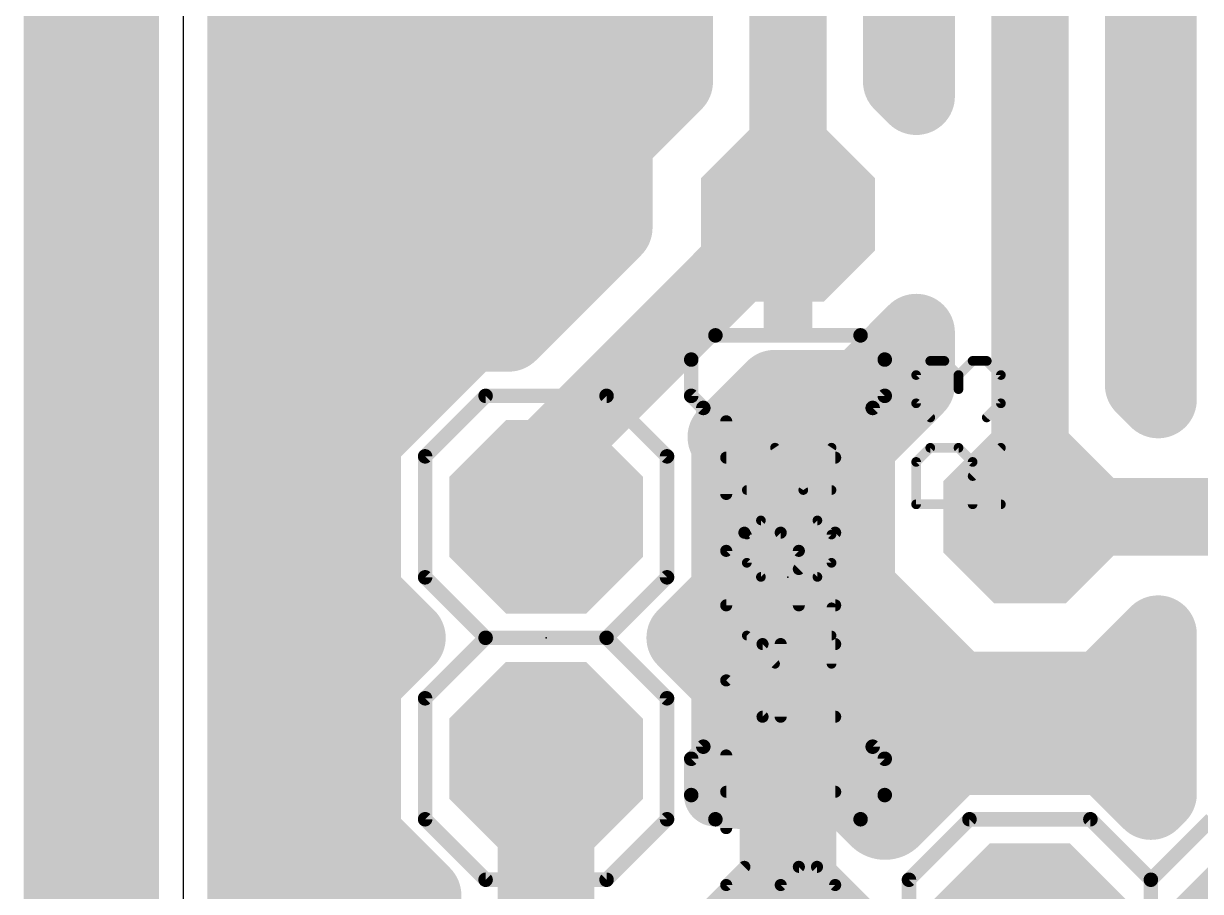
# Model space of a CAD drawing. Extents: x -2.9 to 49.9, y -3.5 to 62.6.
# Drawn here: x -2.95 to 9.41, y 16.39 to 25.5 of the extents above; entities that cross this region are included whole.
import ezdxf

# ---------------------------------------------------------------- set-up
doc = ezdxf.new("R2010")
doc.units = 0
for name, color, linetype in [('1', 22, 'CONTINUOUS'), ('16', 175, 'CONTINUOUS'), ('17', 82, 'CONTINUOUS'), ('18', 82, 'CONTINUOUS'), ('20', 251, 'CONTINUOUS'), ('21', 253, 'CONTINUOUS'), ('23', 7, 'CONTINUOUS'), ('25', 253, 'CONTINUOUS'), ('27', 253, 'CONTINUOUS')]:
    doc.layers.add(name, color=color, linetype=linetype)

# ---------------------------------------------------------------- blocks, each defined once
blk = doc.blocks.new('OCTAGONP')
at = {"const_width": 0.5}
blk.add_lwpolyline([(-0.25, -0.1036), (-0.25, 0.1036), (-0.1036, 0.25), (0.1036, 0.25), (0.25, 0.1036), (0.25, -0.1036), (0.1036, -0.25), (-0.1036, -0.25), (-0.25, -0.1036), (-0.25, 0.1036)], dxfattribs=at)
blk = doc.blocks.new('RECT')
blk.add_solid([(-0.5, -0.5), (0.5, -0.5), (-0.5, 0.5), (0.5, 0.5)])
blk = doc.blocks.new('OCTAGONV')
at = {"const_width": 0.5}
blk.add_lwpolyline([(-0.25, -0.1036), (-0.25, 0.1036), (-0.1036, 0.25), (0.1036, 0.25), (0.25, 0.1036), (0.25, -0.1036), (0.1036, -0.25), (-0.1036, -0.25), (-0.25, -0.1036), (-0.25, 0.1036)], dxfattribs=at)

msp = doc.modelspace()

# ---------------------------------------------------------------- linework, layer by layer
at = {"layer": '1', "const_width": 0.8128}
msp.add_lwpolyline([(15.24, 20.32), (7.62, 20.32)], dxfattribs=at)
at = {"layer": '1', "const_width": 0.4064}
msp.add_lwpolyline([(7.62, 20.5232, 1), (7.62, 20.1168)], format="xyb", dxfattribs=at)
at = {"layer": '16'}
for points, const_width in [([(-2.54, -1.27), (-2.54, 62.23)], 0.8128), ([(-1.9304, 60.8286), (-1.9304, 0.1514)], 0.8128), ([(-0.508, 14.37), (-0.508, 60.198)], 1.016), ([(-0.6096, 14.5224), (-0.6096, 60.2996)], 0.8128), ([(3.7846, 33.2777), (3.7846, 24.9296)], 1.016), ([(3.8862, 33.2575), (3.8862, 24.8875)], 0.8128), ([(5.08, 23.495), (5.08, 33.02)], 0.8128), ([(6.4262, 32.6779), (6.4262, 24.7351)], 0.8128), ([(8.9662, 32.6779), (8.9662, 21.5511)], 0.8128), ([(6.2738, 24.8875), (6.2738, 32.5255)], 0.8128), ([(8.8138, 21.7035), (8.8138, 32.5255)], 0.8128), ([(7.62, 20.32), (7.62, 31.75)], 0.8128), ([(-0.508, 25.4), (3.7846, 25.4)], 1.016), ([(-2.54, 25.1968), (-1.9304, 25.1968)], 0.8128), ([(-0.6096, 25.1968), (3.8862, 25.1968)], 0.8128), ([(6.2738, 25.1968), (6.4262, 25.1968)], 0.8128), ([(8.8138, 25.1968), (8.9662, 25.1968)], 0.8128), ([(3.7846, 24.9296), (3.1496, 24.2946)], 1.016), ([(3.8862, 24.8875), (3.2512, 24.2525)], 0.8128), ([(6.4262, 24.7351), (6.2738, 24.8875)], 0.8128), ([(-0.508, 24.384), (3.239, 24.384)], 1.016), ([(-2.54, 24.384), (-1.9304, 24.384)], 0.8128), ([(-0.6096, 24.384), (3.3827, 24.384)], 0.8128), ([(3.1496, 24.2946), (3.1496, 23.3966)], 1.016), ([(8.8138, 24.384), (8.9662, 24.384)], 0.8128), ([(3.2512, 24.2525), (3.2512, 23.3545)], 0.8128), ([(-2.54, 23.5712), (-1.9304, 23.5712)], 0.8128), ([(-0.6096, 23.5712), (3.2512, 23.5712)], 0.8128), ([(8.8138, 23.5712), (8.9662, 23.5712)], 0.8128), ([(-0.508, 23.368), (3.121, 23.368)], 1.016), ([(3.1496, 23.3966), (2.105, 22.352)], 1.016), ([(2.54, 20.955), (5.08, 23.495)], 0.8128), ([(3.2512, 23.3545), (2.1471, 22.2504)], 0.8128), ([(-2.54, 22.7584), (-1.9304, 22.7584)], 0.8128), ([(-0.6096, 22.7584), (2.6551, 22.7584)], 0.8128), ([(8.8138, 22.7584), (8.9662, 22.7584)], 0.8128), ([(-0.508, 22.352), (2.105, 22.352)], 1.016), ([(1.6983, 22.352), (0.508, 21.1617)], 1.016), ([(2.105, 22.352), (1.6983, 22.352)], 1.016), ([(1.7404, 22.2504), (0.6096, 21.1196)], 0.8128), ([(2.1471, 22.2504), (1.7404, 22.2504)], 0.8128), ([(5.8375, 21.6662), (6.4262, 22.2549)], 0.8128), ([(6.4262, 22.2549), (6.4262, 21.7035)], 0.8128), ([(5.8796, 21.5646), (6.3246, 22.0096)], 1.016), ([(6.3246, 22.0096), (6.3246, 21.7455)], 1.016), ([(-2.54, 21.9456), (-1.9304, 21.9456)], 0.8128), ([(-0.6096, 21.9456), (1.4356, 21.9456)], 0.8128), ([(6.3246, 21.7455), (5.696, 21.1169)], 1.016), ([(6.1169, 21.9456), (6.4262, 21.9456)], 0.8128), ([(8.8138, 21.9456), (8.9662, 21.9456)], 0.8128), ([(4.4316, 21.1584), (4.9395, 21.6662)], 0.8128), ([(4.572, 21.155), (4.9816, 21.5646)], 1.016), ([(4.9816, 21.5646), (5.8796, 21.5646)], 1.016), ([(4.9395, 21.6662), (5.8375, 21.6662)], 0.8128), ([(6.4262, 21.7035), (5.7976, 21.0749)], 0.8128), ([(8.9662, 21.5511), (8.8138, 21.7035)], 0.8128), ([(-0.508, 21.336), (0.6823, 21.336)], 1.016), ([(4.753, 21.336), (5.9151, 21.336)], 1.016), ([(0.508, 21.1617), (0.508, 19.4783)], 1.016), ([(4.572, 19.4783), (4.572, 21.155)], 1.016), ([(-2.54, 21.1328), (-1.9304, 21.1328)], 0.8128), ([(-0.6096, 21.1328), (0.6228, 21.1328)], 0.8128), ([(0.6096, 21.1196), (0.6096, 19.5204)], 0.8128), ([(4.4704, 21.1196), (4.4316, 21.1584)], 0.8128), ([(4.4572, 21.1328), (5.8555, 21.1328)], 0.8128), ([(4.4704, 19.5204), (4.4704, 21.1196)], 0.8128), ([(5.696, 21.1169), (5.696, 19.5231)], 1.016), ([(5.7976, 21.0749), (5.7976, 19.5651)], 0.8128), ([(2.54, 20.32), (2.54, 20.955)], 0.8128), ([(-0.508, 20.32), (0.508, 20.32)], 1.016), ([(4.572, 20.32), (5.696, 20.32)], 1.016), ([(-2.54, 20.32), (-1.9304, 20.32)], 0.8128), ([(-0.6096, 20.32), (0.6096, 20.32)], 0.8128), ([(4.4704, 20.32), (5.7976, 20.32)], 0.8128), ([(5.696, 19.5231), (6.8231, 18.396)], 1.016), ([(-2.54, 19.5072), (-1.9304, 19.5072)], 0.8128), ([(-0.6096, 19.5072), (0.6228, 19.5072)], 0.8128), ([(0.508, 19.4783), (0.9363, 19.05)], 1.016), ([(0.6096, 19.5204), (1.08, 19.05)], 0.8128), ([(4, 19.05), (4.4704, 19.5204)], 0.8128), ([(4.1437, 19.05), (4.572, 19.4783)], 1.016), ([(4.4572, 19.5072), (5.8555, 19.5072)], 0.8128), ([(5.7976, 19.5651), (6.8651, 18.4976)], 0.8128), ([(-0.508, 19.304), (0.6823, 19.304)], 1.016), ([(4.3977, 19.304), (5.9151, 19.304)], 1.016), ([(0.9363, 19.05), (0.508, 18.6217)], 1.016), ([(4.572, 18.6217), (4.1437, 19.05)], 1.016), ([(1.08, 19.05), (0.6096, 18.5796)], 0.8128), ([(4.4704, 18.5796), (4, 19.05)], 0.8128), ([(8.3749, 18.4976), (8.9662, 19.0889)], 0.8128), ([(8.9662, 19.0889), (8.9662, 17.4112)], 0.8128), ([(8.4169, 18.396), (8.8646, 18.8437)], 1.016), ([(8.8646, 18.8437), (8.8646, 17.5041)], 1.016), ([(-2.54, 18.6944), (-1.9304, 18.6944)], 0.8128), ([(-0.6096, 18.6944), (0.7244, 18.6944)], 0.8128), ([(0.508, 18.6217), (0.508, 16.9383)], 1.016), ([(4.3556, 18.6944), (6.6683, 18.6944)], 0.8128), ([(4.572, 17.5514), (4.572, 18.6217)], 1.016), ([(8.5717, 18.6944), (8.9662, 18.6944)], 0.8128), ([(0.6096, 18.5796), (0.6096, 16.9804)], 0.8128), ([(4.4704, 17.7038), (4.4704, 18.5796)], 0.8128), ([(-0.508, 18.288), (0.508, 18.288)], 1.016), ([(4.572, 18.288), (8.8646, 18.288)], 1.016), ([(6.8231, 18.396), (8.4169, 18.396)], 1.016), ([(6.8651, 18.4976), (8.3749, 18.4976)], 0.8128), ([(6.7783, 17.907), (6.0986, 17.2272)], 1.016), ([(8.4617, 17.907), (6.7783, 17.907)], 1.016), ([(8.8646, 17.5041), (8.4617, 17.907)], 1.016), ([(-2.54, 17.8816), (-1.9304, 17.8816)], 0.8128), ([(-0.6096, 17.8816), (0.6096, 17.8816)], 0.8128), ([(2.54, 17.78), (2.54, 8.89)], 1.016), ([(4.4704, 17.8816), (8.9662, 17.8816)], 0.8128), ([(6.8204, 17.8054), (6.2782, 17.2631)], 0.8128), ([(8.4196, 17.8054), (6.8204, 17.8054)], 0.8128), ([(8.89, 17.335), (8.4196, 17.8054)], 0.8128), ([(5.8375, 17.7038), (4.4704, 17.7038)], 0.8128), ([(5.08, 17.5514), (4.572, 17.5514)], 1.016), ([(5.7744, 17.5514), (5.08, 17.5514)], 1.016), ([(5.08, 17.5514), (5.08, 15.875)], 1.016), ([(5.08, 15.875), (5.08, 17.5514)], 1.016), ([(6.0986, 17.2272), (5.7744, 17.5514)], 1.016), ([(6.2782, 17.2631), (5.8375, 17.7038)], 0.8128), ([(8.9662, 17.4112), (8.89, 17.335)], 0.8128), ([(-0.508, 17.272), (0.508, 17.272)], 1.016), ([(5.08, 17.272), (5.08, 17.272)], 1.016), ([(6.0538, 17.272), (6.1433, 17.272)], 1.016), ([(-2.54, 17.0688), (-1.9304, 17.0688)], 0.8128), ([(-0.6096, 17.0688), (0.6096, 17.0688)], 0.8128), ([(0.508, 16.9383), (1.143, 16.3033)], 1.016), ([(0.6096, 16.9804), (1.2446, 16.3454)], 0.8128), ([(1.143, 16.3033), (1.143, 13.9187)], 1.016), ([(-0.508, 16.256), (1.143, 16.256)], 1.016), ([(1.2446, 16.3454), (1.2446, 15.1196)], 0.8128), ([(5.08, 16.256), (5.08, 16.256)], 1.016), ([(-2.54, 16.256), (-1.9304, 16.256)], 0.8128), ([(-0.6096, 16.256), (1.2446, 16.256)], 0.8128)]:
    msp.add_lwpolyline(points, dxfattribs=dict(at, const_width=const_width))
for points, const_width in [([(-0.508, 25.654, 1), (-0.508, 25.146)], 0.508), ([(3.7846, 25.146, 1), (3.7846, 25.654)], 0.508), ([(-2.54, 25.4, 1), (-2.54, 24.9936)], 0.4064), ([(-1.9304, 24.9936, 1), (-1.9304, 25.4)], 0.4064), ([(-0.6096, 25.4, 1), (-0.6096, 24.9936)], 0.4064), ([(3.8862, 24.9936, 1), (3.8862, 25.4)], 0.4064), ([(6.2738, 25.4, 1), (6.2738, 24.9936)], 0.4064), ([(6.4262, 24.9936, 1), (6.4262, 25.4)], 0.4064), ([(8.8138, 25.4, 1), (8.8138, 24.9936)], 0.4064), ([(8.9662, 24.9936, 1), (8.9662, 25.4)], 0.4064), ([(3.9642, 24.75, 1), (3.605, 25.1092)], 0.508), ([(4.0299, 24.7438, 1), (3.7425, 25.0312)], 0.4064), ([(6.4175, 25.0312, 1), (6.1301, 24.7438)], 0.4064), ([(3.5306, 24.9296, 1), (4.0386, 24.9296)], 0.508), ([(3.683, 24.8875, 1), (4.0894, 24.8875)], 0.4064), ([(6.0706, 24.8875, 1), (6.477, 24.8875)], 0.4064), ([(6.2825, 24.5914, 1), (6.5699, 24.8788)], 0.4064), ([(-0.508, 24.638, 1), (-0.508, 24.13)], 0.508), ([(3.239, 24.13, 1), (3.239, 24.638)], 0.508), ([(6.223, 24.7351, 1), (6.6294, 24.7351)], 0.4064), ([(-2.54, 24.5872, 1), (-2.54, 24.1808)], 0.4064), ([(-1.9304, 24.1808, 1), (-1.9304, 24.5872)], 0.4064), ([(-0.6096, 24.5872, 1), (-0.6096, 24.1808)], 0.4064), ([(3.4036, 24.2946, 1), (2.8956, 24.2946)], 0.508), ([(2.97, 24.4742, 1), (3.3292, 24.115)], 0.508), ([(3.3827, 24.1808, 1), (3.3827, 24.5872)], 0.4064), ([(8.8138, 24.5872, 1), (8.8138, 24.1808)], 0.4064), ([(8.9662, 24.1808, 1), (8.9662, 24.5872)], 0.4064), ([(3.4544, 24.2525, 1), (3.048, 24.2525)], 0.4064), ([(3.1075, 24.3962, 1), (3.3949, 24.1088)], 0.4064), ([(-2.54, 23.7744, 1), (-2.54, 23.368)], 0.4064), ([(-1.9304, 23.368, 1), (-1.9304, 23.7744)], 0.4064), ([(-0.6096, 23.7744, 1), (-0.6096, 23.368)], 0.4064), ([(3.2512, 23.368, 1), (3.2512, 23.7744)], 0.4064), ([(8.8138, 23.7744, 1), (8.8138, 23.368)], 0.4064), ([(8.9662, 23.368, 1), (8.9662, 23.7744)], 0.4064), ([(-0.508, 23.622, 1), (-0.508, 23.114)], 0.508), ([(3.3292, 23.217, 1), (2.97, 23.5762)], 0.508), ([(3.121, 23.114, 1), (3.121, 23.622)], 0.508), ([(5.2237, 23.3513, 1), (4.9363, 23.6387)], 0.4064), ([(3.3949, 23.2108, 1), (3.1075, 23.4982)], 0.4064), ([(2.8956, 23.3966, 1), (3.4036, 23.3966)], 0.508), ([(4.8768, 23.495, 1), (5.2832, 23.495)], 0.4064), ([(3.048, 23.3545, 1), (3.4544, 23.3545)], 0.4064), ([(-2.54, 22.9616, 1), (-2.54, 22.5552)], 0.4064), ([(-1.9304, 22.5552, 1), (-1.9304, 22.9616)], 0.4064), ([(-0.6096, 22.9616, 1), (-0.6096, 22.5552)], 0.4064), ([(2.6551, 22.5552, 1), (2.6551, 22.9616)], 0.4064), ([(8.8138, 22.9616, 1), (8.8138, 22.5552)], 0.4064), ([(8.9662, 22.5552, 1), (8.9662, 22.9616)], 0.4064), ([(-0.508, 22.606, 1), (-0.508, 22.098)], 0.508), ([(1.6983, 22.606, 1), (1.6983, 22.098)], 0.508), ([(1.8779, 22.1724, 1), (1.5187, 22.5316)], 0.508), ([(1.9254, 22.5316, 1), (2.2846, 22.1724)], 0.508), ([(2.105, 22.098, 1), (2.105, 22.606)], 0.508), ([(2.105, 22.098, 1), (2.105, 22.606)], 0.508), ([(1.7404, 22.4536, 1), (1.7404, 22.0472)], 0.4064), ([(1.8841, 22.1067, 1), (1.5967, 22.3941)], 0.4064), ([(2.1471, 22.0472, 1), (2.1471, 22.4536)], 0.4064), ([(6.6294, 22.2549, 1), (6.223, 22.2549)], 0.4064), ([(6.5699, 22.1112, 1), (6.2825, 22.3986)], 0.4064), ([(2.0034, 22.3941, 1), (2.2908, 22.1067)], 0.4064), ([(6.5786, 22.0096, 1), (6.0706, 22.0096)], 0.508), ([(6.5042, 21.83, 1), (6.145, 22.1892)], 0.508), ([(-2.54, 22.1488, 1), (-2.54, 21.7424)], 0.4064), ([(-1.9304, 21.7424, 1), (-1.9304, 22.1488)], 0.4064), ([(-0.6096, 22.1488, 1), (-0.6096, 21.7424)], 0.4064), ([(1.4356, 21.7424, 1), (1.4356, 22.1488)], 0.4064), ([(6.1169, 22.1488, 1), (6.1169, 21.7424)], 0.4064), ([(6.5042, 21.5659, 1), (6.145, 21.9251)], 0.508), ([(6.4262, 21.7424, 1), (6.4262, 22.1488)], 0.4064), ([(8.8138, 22.1488, 1), (8.8138, 21.7424)], 0.4064), ([(8.9662, 21.7424, 1), (8.9662, 22.1488)], 0.4064), ([(4.9816, 21.8186, 1), (4.9816, 21.3106)], 0.508), ([(4.9395, 21.8694, 1), (4.9395, 21.463)], 0.4064), ([(5.1612, 21.385, 1), (4.802, 21.7442)], 0.508), ([(5.0832, 21.5225, 1), (4.7958, 21.8099)], 0.4064), ([(5.7, 21.7442, 1), (6.0592, 21.385)], 0.508), ([(5.6938, 21.8099, 1), (5.9812, 21.5225)], 0.4064), ([(5.8796, 21.3106, 1), (5.8796, 21.8186)], 0.508), ([(5.8375, 21.463, 1), (5.8375, 21.8694)], 0.4064), ([(6.0706, 21.7455, 1), (6.5786, 21.7455)], 0.508), ([(6.5699, 21.5598, 1), (6.2825, 21.8471)], 0.4064), ([(8.9575, 21.8471, 1), (8.6701, 21.5598)], 0.4064), ([(6.223, 21.7035, 1), (6.6294, 21.7035)], 0.4064), ([(8.6106, 21.7035, 1), (9.017, 21.7035)], 0.4064), ([(8.8225, 21.4074, 1), (9.1099, 21.6947)], 0.4064), ([(-0.508, 21.59, 1), (-0.508, 21.082)], 0.508), ([(0.6823, 21.082, 1), (0.6823, 21.59)], 0.508), ([(4.753, 21.59, 1), (4.753, 21.082)], 0.508), ([(5.9151, 21.082, 1), (5.9151, 21.59)], 0.508), ([(8.763, 21.5511, 1), (9.1694, 21.5511)], 0.4064), ([(0.762, 21.1617, 1), (0.254, 21.1617)], 0.508), ([(4.826, 21.155, 1), (4.318, 21.155)], 0.508), ([(-2.54, 21.336, 1), (-2.54, 20.9296)], 0.4064), ([(-1.9304, 20.9296, 1), (-1.9304, 21.336)], 0.4064), ([(-0.6096, 21.336, 1), (-0.6096, 20.9296)], 0.4064), ([(0.3284, 21.3413, 1), (0.6876, 20.9821)], 0.508), ([(0.8128, 21.1196, 1), (0.4064, 21.1196)], 0.4064), ([(0.6228, 20.9296, 1), (0.6228, 21.336)], 0.4064), ([(4.5753, 21.302, 1), (4.288, 21.0147)], 0.4064), ([(4.288, 21.302, 1), (4.5753, 21.0147)], 0.4064), ([(4.4572, 21.336, 1), (4.4572, 20.9296)], 0.4064), ([(4.3924, 21.3346, 1), (4.7516, 20.9754)], 0.508), ([(4.6736, 21.1196, 1), (4.2672, 21.1196)], 0.4064), ([(5.95, 21.1169, 1), (5.442, 21.1169)], 0.508), ([(5.5164, 21.2965, 1), (5.8756, 20.9373)], 0.508), ([(5.8555, 20.9296, 1), (5.8555, 21.336)], 0.4064), ([(0.4659, 21.2633, 1), (0.7533, 20.9759)], 0.4064), ([(4.3267, 20.9759, 1), (4.6141, 21.2633)], 0.4064), ([(6.0008, 21.0749, 1), (5.5944, 21.0749)], 0.4064), ([(5.6539, 21.2185, 1), (5.9413, 20.9312)], 0.4064), ([(2.7432, 20.955, 1), (2.3368, 20.955)], 0.4064), ([(2.3963, 21.0987, 1), (2.6837, 20.8113)], 0.4064), ([(-0.508, 20.574, 1), (-0.508, 20.066)], 0.508), ([(0.508, 20.066, 1), (0.508, 20.574)], 0.508), ([(4.572, 20.574, 1), (4.572, 20.066)], 0.508), ([(5.696, 20.066, 1), (5.696, 20.574)], 0.508), ([(-2.54, 20.5232, 1), (-2.54, 20.1168)], 0.4064), ([(-1.9304, 20.1168, 1), (-1.9304, 20.5232)], 0.4064), ([(-0.6096, 20.5232, 1), (-0.6096, 20.1168)], 0.4064), ([(0.6096, 20.1168, 1), (0.6096, 20.5232)], 0.4064), ([(4.4704, 20.5232, 1), (4.4704, 20.1168)], 0.4064), ([(5.7976, 20.1168, 1), (5.7976, 20.5232)], 0.4064), ([(2.3368, 20.32, 1), (2.7432, 20.32)], 0.4064), ([(7.4168, 20.32, 1), (7.8232, 20.32)], 0.4064), ([(5.8756, 19.7027, 1), (5.5164, 19.3434)], 0.508), ([(-2.54, 19.7104, 1), (-2.54, 19.304)], 0.4064), ([(-1.9304, 19.304, 1), (-1.9304, 19.7104)], 0.4064), ([(-0.6096, 19.7104, 1), (-0.6096, 19.304)], 0.4064), ([(0.6876, 19.6579, 1), (0.3284, 19.2987)], 0.508), ([(0.7533, 19.6641, 1), (0.4659, 19.3767)], 0.4064), ([(0.6228, 19.304, 1), (0.6228, 19.7104)], 0.4064), ([(4.4572, 19.7104, 1), (4.4572, 19.304)], 0.4064), ([(4.6141, 19.3767, 1), (4.3267, 19.6641)], 0.4064), ([(4.7516, 19.2987, 1), (4.3924, 19.6579)], 0.508), ([(5.9413, 19.7088, 1), (5.6539, 19.4215)], 0.4064), ([(5.8555, 19.304, 1), (5.8555, 19.7104)], 0.4064), ([(-0.508, 19.558, 1), (-0.508, 19.05)], 0.508), ([(0.6823, 19.05, 1), (0.6823, 19.558)], 0.508), ([(4.3977, 19.558, 1), (4.3977, 19.05)], 0.508), ([(5.442, 19.5231, 1), (5.95, 19.5231)], 0.508), ([(5.9151, 19.05, 1), (5.9151, 19.558)], 0.508), ([(0.254, 19.4783, 1), (0.762, 19.4783)], 0.508), ([(0.4064, 19.5204, 1), (0.8128, 19.5204)], 0.4064), ([(4.318, 19.4783, 1), (4.826, 19.4783)], 0.508), ([(4.2672, 19.5204, 1), (4.6736, 19.5204)], 0.4064), ([(5.5944, 19.5651, 1), (6.0008, 19.5651)], 0.4064), ([(1.1159, 18.8704, 1), (0.7567, 19.2296)], 0.508), ([(4.3233, 19.2296, 1), (3.9641, 18.8704)], 0.508), ([(0.7567, 18.8704, 1), (1.1159, 19.2296)], 0.508), ([(1.2237, 18.9063, 1), (0.9363, 19.1937)], 0.4064), ([(4.1437, 19.1937, 1), (3.8563, 18.9063)], 0.4064), ([(3.9641, 19.2296, 1), (4.3233, 18.8704)], 0.508), ([(9.1694, 19.0889, 1), (8.763, 19.0889)], 0.4064), ([(9.1099, 18.9453, 1), (8.8225, 19.2326)], 0.4064), ([(0.9363, 18.9063, 1), (1.2237, 19.1937)], 0.4064), ([(3.8563, 19.1937, 1), (4.1437, 18.9063)], 0.4064), ([(9.1186, 18.8437, 1), (8.6106, 18.8437)], 0.508), ([(9.0442, 18.6641, 1), (8.685, 19.0233)], 0.508), ([(-2.54, 18.8976, 1), (-2.54, 18.4912)], 0.4064), ([(-1.9304, 18.4912, 1), (-1.9304, 18.8976)], 0.4064), ([(-0.6096, 18.8976, 1), (-0.6096, 18.4912)], 0.4064), ([(0.762, 18.6217, 1), (0.254, 18.6217)], 0.508), ([(0.3284, 18.8013, 1), (0.6876, 18.4421)], 0.508), ([(0.7244, 18.4912, 1), (0.7244, 18.8976)], 0.4064), ([(4.3556, 18.8976, 1), (4.3556, 18.4912)], 0.4064), ([(4.826, 18.6217, 1), (4.318, 18.6217)], 0.508), ([(4.3924, 18.4421, 1), (4.7516, 18.8013)], 0.508), ([(6.6683, 18.4912, 1), (6.6683, 18.8976)], 0.4064), ([(8.5717, 18.8976, 1), (8.5717, 18.4912)], 0.4064), ([(8.9662, 18.4912, 1), (8.9662, 18.8976)], 0.4064), ([(0.8128, 18.5796, 1), (0.4064, 18.5796)], 0.4064), ([(0.4659, 18.7233, 1), (0.7533, 18.4359)], 0.4064), ([(4.6736, 18.5796, 1), (4.2672, 18.5796)], 0.4064), ([(4.3267, 18.4359, 1), (4.6141, 18.7233)], 0.4064), ([(-0.508, 18.542, 1), (-0.508, 18.034)], 0.508), ([(0.508, 18.034, 1), (0.508, 18.542)], 0.508), ([(4.572, 18.542, 1), (4.572, 18.034)], 0.508), ([(6.8231, 18.65, 1), (6.8231, 18.142)], 0.508), ([(6.6434, 18.2164, 1), (7.0027, 18.5756)], 0.508), ([(6.8651, 18.7008, 1), (6.8651, 18.2944)], 0.4064), ([(6.7215, 18.3539, 1), (7.0088, 18.6413)], 0.4064), ([(8.2373, 18.5756, 1), (8.5965, 18.2164)], 0.508), ([(8.2312, 18.6413, 1), (8.5185, 18.3539)], 0.4064), ([(8.4169, 18.142, 1), (8.4169, 18.65)], 0.508), ([(8.3749, 18.2944, 1), (8.3749, 18.7008)], 0.4064), ([(8.8646, 18.034, 1), (8.8646, 18.542)], 0.508), ([(6.7783, 18.161, 1), (6.7783, 17.653)], 0.508), ([(6.9579, 17.7274, 1), (6.5987, 18.0866)], 0.508), ([(8.6413, 18.0866, 1), (8.2821, 17.7274)], 0.508), ([(8.4617, 17.653, 1), (8.4617, 18.161)], 0.508), ([(-2.54, 18.0848, 1), (-2.54, 17.6784)], 0.4064), ([(-1.9304, 17.6784, 1), (-1.9304, 18.0848)], 0.4064), ([(-0.6096, 18.0848, 1), (-0.6096, 17.6784)], 0.4064), ([(0.6096, 17.6784, 1), (0.6096, 18.0848)], 0.4064), ([(2.794, 17.78, 1), (2.286, 17.78)], 0.508), ([(4.4704, 18.0848, 1), (4.4704, 17.6784)], 0.4064), ([(6.8204, 18.0086, 1), (6.8204, 17.6022)], 0.4064), ([(6.9641, 17.6617, 1), (6.6767, 17.9491)], 0.4064), ([(8.5633, 17.9491, 1), (8.2759, 17.6617)], 0.4064), ([(8.4196, 17.6022, 1), (8.4196, 18.0086)], 0.4064), ([(8.9662, 17.6784, 1), (8.9662, 18.0848)], 0.4064), ([(4.4704, 17.907, 1), (4.4704, 17.5006)], 0.4064), ([(4.572, 17.8054, 1), (4.572, 17.2974)], 0.508), ([(5.08, 17.8054, 1), (5.08, 17.2974)], 0.508), ([(5.334, 17.5514, 1), (4.826, 17.5514)], 0.508), ([(5.334, 17.5514, 1), (4.826, 17.5514)], 0.508), ([(5.08, 17.2974, 1), (5.08, 17.8054)], 0.508), ([(5.954, 17.731, 1), (5.5948, 17.3718)], 0.508), ([(5.9812, 17.8475, 1), (5.6938, 17.5601)], 0.4064), ([(5.7744, 17.2974, 1), (5.7744, 17.8054)], 0.508), ([(5.8375, 17.5006, 1), (5.8375, 17.907)], 0.4064), ([(8.685, 17.3245, 1), (9.0442, 17.6837)], 0.508), ([(4.2672, 17.7038, 1), (4.6736, 17.7038)], 0.4064), ([(4.318, 17.5514, 1), (4.826, 17.5514)], 0.508), ([(9.1099, 17.2675, 1), (8.8225, 17.5549)], 0.4064), ([(-0.508, 17.526, 1), (-0.508, 17.018)], 0.508), ([(0.508, 17.018, 1), (0.508, 17.526)], 0.508), ([(5.08, 17.526, 1), (5.08, 17.018)], 0.508), ([(5.08, 17.018, 1), (5.08, 17.526)], 0.508), ([(6.0538, 17.526, 1), (6.0538, 17.018)], 0.508), ([(6.1433, 17.018, 1), (6.1433, 17.526)], 0.508), ([(8.6106, 17.5041, 1), (9.1186, 17.5041)], 0.508), ([(8.7463, 17.4787, 1), (9.0337, 17.1913)], 0.4064), ([(8.7463, 17.1913, 1), (9.0337, 17.4787)], 0.4064), ([(5.9189, 17.4068, 1), (6.2782, 17.0476)], 0.508), ([(5.9189, 17.0476, 1), (6.2782, 17.4068)], 0.508), ([(6.1345, 17.4068, 1), (6.4218, 17.1195)], 0.4064), ([(6.1345, 17.1195, 1), (6.4218, 17.4068)], 0.4064), ([(8.763, 17.4112, 1), (9.1694, 17.4112)], 0.4064), ([(-2.54, 17.272, 1), (-2.54, 16.8656)], 0.4064), ([(-1.9304, 16.8656, 1), (-1.9304, 17.272)], 0.4064), ([(-0.6096, 17.272, 1), (-0.6096, 16.8656)], 0.4064), ([(0.6876, 17.1179, 1), (0.3284, 16.7587)], 0.508), ([(0.6096, 16.8656, 1), (0.6096, 17.272)], 0.4064), ([(0.7533, 17.1241, 1), (0.4659, 16.8367)], 0.4064), ([(0.254, 16.9383, 1), (0.762, 16.9383)], 0.508), ([(0.4064, 16.9804, 1), (0.8128, 16.9804)], 0.4064), ([(1.397, 16.3033, 1), (0.889, 16.3033)], 0.508), ([(-0.508, 16.51, 1), (-0.508, 16.002)], 0.508), ([(0.9634, 16.1237, 1), (1.3226, 16.4829)], 0.508), ([(1.4478, 16.3454, 1), (1.0414, 16.3454)], 0.4064), ([(1.143, 16.002, 1), (1.143, 16.51)], 0.508), ([(1.1009, 16.2017, 1), (1.3883, 16.4891)], 0.4064), ([(5.08, 16.51, 1), (5.08, 16.002)], 0.508), ([(5.08, 16.002, 1), (5.08, 16.51)], 0.508), ([(-2.54, 16.4592, 1), (-2.54, 16.0528)], 0.4064), ([(-1.9304, 16.0528, 1), (-1.9304, 16.4592)], 0.4064), ([(-0.6096, 16.4592, 1), (-0.6096, 16.0528)], 0.4064), ([(1.2446, 16.0528, 1), (1.2446, 16.4592)], 0.4064)]:
    msp.add_lwpolyline(points, format="xyb", dxfattribs=dict(at, const_width=const_width))
at = {"layer": '20'}
msp.add_line((-1.27, 60.96), (-1.27, 0.02), dxfattribs=at)
at = {"layer": '21'}
for points, const_width in [([(4.318, 22.225, 0.4142), (4.064, 21.971)], 0.1524), ([(4.318, 22.2631, 1), (4.318, 22.1869)], 0.0762), ([(4.318, 22.1869, 1), (4.318, 22.2631)], 0.0762), ([(6.096, 21.971, 0.4142), (5.842, 22.225)], 0.1524), ([(5.842, 22.2631, 1), (5.842, 22.1869)], 0.0762), ([(5.842, 22.1869, 1), (5.842, 22.2631)], 0.0762), ([(4.1021, 21.971, 1), (4.0259, 21.971)], 0.0762), ([(4.0259, 21.971, 1), (4.1021, 21.971)], 0.0762), ([(6.1341, 21.971, 1), (6.0579, 21.971)], 0.0762), ([(6.0579, 21.971, 1), (6.1341, 21.971)], 0.0762), ([(1.905, 21.6281, 1), (1.905, 21.5519)], 0.0762), ([(1.9319, 21.5631, 1), (1.8781, 21.6169)], 0.0762), ([(3.2019, 21.6169, 1), (3.1481, 21.5631)], 0.0762), ([(3.175, 21.5519, 1), (3.175, 21.6281)], 0.0762), ([(4.0259, 21.59, 1), (4.1021, 21.59)], 0.0762), ([(4.0909, 21.6169, 1), (4.0371, 21.5631)], 0.0762), ([(6.0579, 21.59, 1), (6.1341, 21.59)], 0.0762), ([(6.1229, 21.5631, 1), (6.0691, 21.6169)], 0.0762), ([(4.2291, 21.463, 1), (4.1529, 21.463)], 0.0762), ([(4.1641, 21.4361, 1), (4.2179, 21.4899)], 0.0762), ([(6.0071, 21.463, 1), (5.9309, 21.463)], 0.0762), ([(5.9421, 21.4899, 1), (5.9959, 21.4361)], 0.0762), ([(1.3081, 20.955, 1), (1.2319, 20.955)], 0.0762), ([(1.2431, 20.9819, 1), (1.2969, 20.9281)], 0.0762), ([(3.8481, 20.955, 1), (3.7719, 20.955)], 0.0762), ([(3.7831, 20.9281, 1), (3.8369, 20.9819)], 0.0762), ([(1.2319, 19.685, 1), (1.3081, 19.685)], 0.0762), ([(1.2969, 19.7119, 1), (1.2431, 19.6581)], 0.0762), ([(3.7719, 19.685, 1), (3.8481, 19.685)], 0.0762), ([(3.8369, 19.6581, 1), (3.7831, 19.7119)], 0.0762), ([(1.905, 19.0881, 1), (1.905, 19.0119)], 0.0762), ([(1.9319, 19.0231, 1), (1.8781, 19.0769)], 0.0762), ([(1.8781, 19.0231, 1), (1.9319, 19.0769)], 0.0762), ([(3.2019, 19.0769, 1), (3.1481, 19.0231)], 0.0762), ([(3.1481, 19.0769, 1), (3.2019, 19.0231)], 0.0762), ([(3.175, 19.0119, 1), (3.175, 19.0881)], 0.0762), ([(1.3081, 18.415, 1), (1.2319, 18.415)], 0.0762), ([(1.2431, 18.4419, 1), (1.2969, 18.3881)], 0.0762), ([(3.8481, 18.415, 1), (3.7719, 18.415)], 0.0762), ([(3.7831, 18.3881, 1), (3.8369, 18.4419)], 0.0762), ([(4.1529, 17.907, 1), (4.2291, 17.907)], 0.0762), ([(4.2179, 17.8801, 1), (4.1641, 17.9339)], 0.0762), ([(5.9309, 17.907, 1), (6.0071, 17.907)], 0.0762), ([(5.9959, 17.9339, 1), (5.9421, 17.8801)], 0.0762), ([(4.1021, 17.78, 1), (4.0259, 17.78)], 0.0762), ([(4.0371, 17.8069, 1), (4.0909, 17.7531)], 0.0762), ([(6.1341, 17.78, 1), (6.0579, 17.78)], 0.0762), ([(6.0691, 17.7531, 1), (6.1229, 17.8069)], 0.0762), ([(4.064, 17.399, 0.4142), (4.318, 17.145)], 0.1524), ([(4.1021, 17.399, 1), (4.0259, 17.399)], 0.0762), ([(4.0259, 17.399, 1), (4.1021, 17.399)], 0.0762), ([(5.842, 17.145, 0.4142), (6.096, 17.399)], 0.1524), ([(6.1341, 17.399, 1), (6.0579, 17.399)], 0.0762), ([(6.0579, 17.399, 1), (6.1341, 17.399)], 0.0762), ([(1.2319, 17.145, 1), (1.3081, 17.145)], 0.0762), ([(1.2969, 17.1719, 1), (1.2431, 17.1181)], 0.0762), ([(3.7719, 17.145, 1), (3.8481, 17.145)], 0.0762), ([(3.8369, 17.1181, 1), (3.7831, 17.1719)], 0.0762), ([(4.318, 17.1831, 1), (4.318, 17.1069)], 0.0762), ([(4.318, 17.1069, 1), (4.318, 17.1831)], 0.0762), ([(5.842, 17.1831, 1), (5.842, 17.1069)], 0.0762), ([(5.842, 17.1069, 1), (5.842, 17.1831)], 0.0762), ([(6.985, 17.1831, 1), (6.985, 17.1069)], 0.0762), ([(7.0119, 17.1181, 1), (6.9581, 17.1719)], 0.0762), ([(8.2819, 17.1719, 1), (8.2281, 17.1181)], 0.0762), ([(8.255, 17.1069, 1), (8.255, 17.1831)], 0.0762), ([(1.905, 16.5481, 1), (1.905, 16.4719)], 0.0762), ([(1.8781, 16.4831, 1), (1.9319, 16.5369)], 0.0762), ([(3.1481, 16.5369, 1), (3.2019, 16.4831)], 0.0762), ([(3.175, 16.4719, 1), (3.175, 16.5481)], 0.0762), ([(6.3881, 16.51, 1), (6.3119, 16.51)], 0.0762), ([(6.3231, 16.5369, 1), (6.3769, 16.4831)], 0.0762), ([(8.9281, 16.51, 1), (8.8519, 16.51)], 0.0762), ([(8.8631, 16.5369, 1), (8.9169, 16.4831)], 0.0762), ([(8.8631, 16.4831, 1), (8.9169, 16.5369)], 0.0762)]:
    msp.add_lwpolyline(points, format="xyb", dxfattribs=dict(at, const_width=const_width))
at = {"layer": '21', "const_width": 0.1524}
for points in [[(4.318, 22.225), (5.842, 22.225)], [(4.064, 21.971), (4.064, 21.59)], [(6.096, 21.971), (6.096, 21.59)], [(1.905, 21.59), (1.27, 20.955)], [(3.175, 21.59), (1.905, 21.59)], [(3.81, 20.955), (3.175, 21.59)], [(4.191, 21.463), (4.064, 21.59)], [(5.969, 21.463), (6.096, 21.59)], [(4.191, 17.907), (4.191, 21.463)], [(5.969, 17.907), (5.969, 21.463)], [(1.27, 19.685), (1.27, 20.955)], [(3.81, 20.955), (3.81, 19.685)], [(1.905, 19.05), (1.27, 19.685)], [(3.81, 19.685), (3.175, 19.05)], [(1.27, 18.415), (1.905, 19.05)], [(3.175, 19.05), (1.905, 19.05)], [(3.175, 19.05), (3.81, 18.415)], [(1.27, 17.145), (1.27, 18.415)], [(3.81, 18.415), (3.81, 17.145)], [(4.191, 17.907), (4.064, 17.78)], [(5.969, 17.907), (6.096, 17.78)], [(4.064, 17.399), (4.064, 17.78)], [(6.096, 17.399), (6.096, 17.78)], [(1.905, 16.51), (1.27, 17.145)], [(3.81, 17.145), (3.175, 16.51)], [(4.318, 17.145), (5.842, 17.145)], [(6.35, 16.51), (6.985, 17.145)], [(6.985, 17.145), (8.255, 17.145)], [(8.89, 16.51), (8.255, 17.145)], [(8.89, 16.51), (9.525, 17.145)], [(3.175, 16.51), (1.905, 16.51)], [(6.35, 15.24), (6.35, 16.51)], [(8.89, 15.24), (8.89, 16.51)]]:
    msp.add_lwpolyline(points, dxfattribs=at)
at = {"layer": '23'}
for p in [(5.08, 19.685), (2.54, 19.05)]:
    msp.add_point(p, dxfattribs=at)
at = {"layer": '25'}
for points, const_width in [([(6.4254, 21.8085), (6.5737, 21.9568)], 0.1016), ([(6.5737, 21.9568), (6.722, 21.9568)], 0.1016), ([(6.722, 21.9568), (6.8703, 21.8085)], 0.1016), ([(6.8703, 21.8085), (7.0186, 21.9568)], 0.1016), ([(7.0186, 21.9568), (7.1669, 21.9568)], 0.1016), ([(7.1669, 21.9568), (7.3152, 21.8085)], 0.1016), ([(6.4254, 21.512), (6.4254, 21.8085)], 0.1016), ([(6.8703, 21.8085), (6.8703, 21.6603)], 0.1016), ([(7.3152, 21.8085), (7.3152, 21.512)], 0.1016), ([(6.5737, 21.3637), (6.4254, 21.512)], 0.1016), ([(7.3152, 21.512), (7.1669, 21.3637)], 0.1016), ([(4.4313, 20.5603), (4.4313, 21.3229)], 0.127), ([(6.4254, 20.8964), (6.5737, 21.0447)], 0.1016), ([(6.5737, 21.0447), (6.8703, 21.0447)], 0.1016), ([(6.8703, 21.0447), (7.0186, 20.8964)], 0.1016), ([(7.0186, 20.7481), (7.3152, 21.0447)], 0.1016), ([(5.5753, 20.9416), (4.4313, 20.9416)], 0.127), ([(6.4254, 20.4515), (6.4254, 20.8964)], 0.1016), ([(7.0186, 20.8964), (7.0186, 20.4515)], 0.1016), ([(7.3152, 20.4515), (6.4254, 20.4515)], 0.1016), ([(4.4313, 19.9629), (4.622, 20.1535)], 0.127), ([(4.622, 20.1535), (5.0033, 20.1535)], 0.127), ([(5.0033, 20.1535), (5.194, 19.9629)], 0.127), ([(5.194, 19.7722), (5.5753, 20.1535)], 0.127), ([(4.4313, 19.3909), (4.4313, 19.9629)], 0.127), ([(5.194, 19.9629), (5.194, 19.3909)], 0.127), ([(5.5753, 19.3909), (4.4313, 19.3909)], 0.127), ([(4.4313, 18.6028), (4.8127, 18.9841)], 0.127), ([(4.8127, 18.9841), (5.5753, 18.9841)], 0.127), ([(5.0033, 18.2215), (5.0033, 18.9841)], 0.127), ([(4.8127, 18.2215), (4.4313, 18.6028)], 0.127), ([(5.5753, 18.2215), (4.8127, 18.2215)], 0.127), ([(4.4313, 17.0521), (4.4313, 17.8148)], 0.127), ([(5.5753, 17.4334), (4.4313, 17.4334)], 0.127), ([(4.622, 16.6454), (4.4313, 16.4547)], 0.127), ([(5.0033, 16.4547), (5.194, 16.6454)], 0.127), ([(5.194, 16.6454), (5.3846, 16.6454)], 0.127), ([(5.3846, 16.6454), (5.5753, 16.4547)], 0.127), ([(4.4313, 16.4547), (4.4313, 16.0734)], 0.127), ([(5.0033, 16.0734), (5.0033, 16.4547)], 0.127), ([(5.5753, 16.4547), (5.5753, 16.0734)], 0.127)]:
    msp.add_lwpolyline(points, dxfattribs=dict(at, const_width=const_width))
for points, const_width in [([(6.5737, 21.9822, 1), (6.5737, 21.9314)], 0.0508), ([(6.5917, 21.9389, 1), (6.5558, 21.9748)], 0.0508), ([(6.74, 21.9748, 1), (6.7041, 21.9389)], 0.0508), ([(6.722, 21.9314, 1), (6.722, 21.9822)], 0.0508), ([(7.0186, 21.9822, 1), (7.0186, 21.9314)], 0.0508), ([(7.0366, 21.9389, 1), (7.0007, 21.9748)], 0.0508), ([(7.1849, 21.9748, 1), (7.1489, 21.9389)], 0.0508), ([(7.1669, 21.9314, 1), (7.1669, 21.9822)], 0.0508), ([(6.4508, 21.8085, 1), (6.4, 21.8085)], 0.0508), ([(6.4075, 21.8265, 1), (6.4434, 21.7906)], 0.0508), ([(6.8957, 21.8085, 1), (6.8449, 21.8085)], 0.0508), ([(6.8524, 21.8265, 1), (6.8883, 21.7906)], 0.0508), ([(6.8524, 21.7906, 1), (6.8883, 21.8265)], 0.0508), ([(7.3406, 21.8085, 1), (7.2898, 21.8085)], 0.0508), ([(7.2972, 21.7906, 1), (7.3332, 21.8265)], 0.0508), ([(6.8449, 21.6603, 1), (6.8957, 21.6603)], 0.0508), ([(6.4, 21.512, 1), (6.4508, 21.512)], 0.0508), ([(6.4434, 21.5299, 1), (6.4075, 21.494)], 0.0508), ([(7.2898, 21.512, 1), (7.3406, 21.512)], 0.0508), ([(7.3332, 21.494, 1), (7.2972, 21.5299)], 0.0508), ([(4.4631, 21.3229, 1), (4.3996, 21.3229)], 0.0635), ([(6.5558, 21.3457, 1), (6.5917, 21.3816)], 0.0508), ([(7.1489, 21.3816, 1), (7.1849, 21.3457)], 0.0508), ([(6.5737, 21.0701, 1), (6.5737, 21.0193)], 0.0508), ([(6.5917, 21.0267, 1), (6.5558, 21.0627)], 0.0508), ([(6.8883, 21.0627, 1), (6.8524, 21.0267)], 0.0508), ([(6.8703, 21.0193, 1), (6.8703, 21.0701)], 0.0508), ([(7.3332, 21.0267, 1), (7.2972, 21.0627)], 0.0508), ([(4.4313, 20.9734, 1), (4.4313, 20.9099)], 0.0635), ([(5.5753, 20.9099, 1), (5.5753, 20.9734)], 0.0635), ([(6.4508, 20.8964, 1), (6.4, 20.8964)], 0.0508), ([(6.4075, 20.9144, 1), (6.4434, 20.8785)], 0.0508), ([(7.044, 20.8964, 1), (6.9932, 20.8964)], 0.0508), ([(7.0007, 20.8785, 1), (7.0366, 20.9144)], 0.0508), ([(7.0007, 20.7661, 1), (7.0366, 20.7302)], 0.0508), ([(4.3996, 20.5603, 1), (4.4631, 20.5603)], 0.0635), ([(6.4254, 20.4769, 1), (6.4254, 20.4261)], 0.0508), ([(6.4, 20.4515, 1), (6.4508, 20.4515)], 0.0508), ([(6.9932, 20.4515, 1), (7.044, 20.4515)], 0.0508), ([(7.3152, 20.4261, 1), (7.3152, 20.4769)], 0.0508), ([(4.622, 20.1853, 1), (4.622, 20.1218)], 0.0635), ([(4.6444, 20.1311, 1), (4.5995, 20.176)], 0.0635), ([(5.0258, 20.176, 1), (4.9809, 20.1311)], 0.0635), ([(5.0033, 20.1218, 1), (5.0033, 20.1853)], 0.0635), ([(5.5978, 20.1311, 1), (5.5528, 20.176)], 0.0635), ([(4.4631, 19.9629, 1), (4.3996, 19.9629)], 0.0635), ([(5.2257, 19.9629, 1), (5.1622, 19.9629)], 0.0635), ([(4.4089, 19.9853, 1), (4.4538, 19.9404)], 0.0635), ([(5.1715, 19.9404, 1), (5.2164, 19.9853)], 0.0635), ([(5.1715, 19.7947, 1), (5.2164, 19.7498)], 0.0635), ([(4.4313, 19.4226, 1), (4.4313, 19.3591)], 0.0635), ([(4.3996, 19.3909, 1), (4.4631, 19.3909)], 0.0635), ([(5.1622, 19.3909, 1), (5.2257, 19.3909)], 0.0635), ([(5.5753, 19.3591, 1), (5.5753, 19.4226)], 0.0635), ([(4.8127, 19.0159, 1), (4.8127, 18.9524)], 0.0635), ([(4.8351, 18.9617, 1), (4.7902, 19.0066)], 0.0635), ([(5.0351, 18.9841, 1), (4.9716, 18.9841)], 0.0635), ([(5.5753, 18.9524, 1), (5.5753, 19.0159)], 0.0635), ([(4.4538, 18.6253, 1), (4.4089, 18.5804)], 0.0635), ([(4.4089, 18.6253, 1), (4.4538, 18.5804)], 0.0635), ([(4.8127, 18.2532, 1), (4.8127, 18.1897)], 0.0635), ([(4.7902, 18.199, 1), (4.8351, 18.2439)], 0.0635), ([(4.9716, 18.2215, 1), (5.0351, 18.2215)], 0.0635), ([(5.5753, 18.1897, 1), (5.5753, 18.2532)], 0.0635), ([(4.4631, 17.8148, 1), (4.3996, 17.8148)], 0.0635), ([(4.4313, 17.4652, 1), (4.4313, 17.4017)], 0.0635), ([(5.5753, 17.4017, 1), (5.5753, 17.4652)], 0.0635), ([(4.3996, 17.0521, 1), (4.4631, 17.0521)], 0.0635), ([(4.6444, 16.6229, 1), (4.5995, 16.6678)], 0.0635), ([(5.194, 16.6771, 1), (5.194, 16.6136)], 0.0635), ([(5.2164, 16.6229, 1), (5.1715, 16.6678)], 0.0635), ([(5.4071, 16.6678, 1), (5.3622, 16.6229)], 0.0635), ([(5.3846, 16.6136, 1), (5.3846, 16.6771)], 0.0635), ([(4.4631, 16.4547, 1), (4.3996, 16.4547)], 0.0635), ([(4.4089, 16.4771, 1), (4.4538, 16.4322)], 0.0635), ([(5.0351, 16.4547, 1), (4.9716, 16.4547)], 0.0635), ([(4.9809, 16.4771, 1), (5.0258, 16.4322)], 0.0635), ([(5.6071, 16.4547, 1), (5.5436, 16.4547)], 0.0635), ([(5.5528, 16.4322, 1), (5.5978, 16.4771)], 0.0635)]:
    msp.add_lwpolyline(points, format="xyb", dxfattribs=dict(at, const_width=const_width))
at = {"layer": '27', "const_width": 0.1016}
for points in [[(5.2406, 20.6013), (4.944, 21.0462)], [(5.5372, 21.0462), (5.2406, 20.6013)], [(5.5372, 20.6013), (4.6474, 20.6013)], [(4.6474, 20.134), (4.7957, 20.2823)], [(4.7957, 20.2823), (5.3889, 20.2823)], [(5.3889, 19.6892), (4.7957, 20.2823)], [(5.3889, 20.2823), (5.5372, 20.134)], [(4.6474, 19.8375), (4.6474, 20.134)], [(5.5372, 20.134), (5.5372, 19.8375)], [(4.7957, 19.6892), (4.6474, 19.8375)], [(5.5372, 19.8375), (5.3889, 19.6892)], [(5.3889, 19.6892), (4.7957, 19.6892)], [(5.5372, 18.777), (5.5372, 19.3702)], [(4.944, 18.777), (4.6474, 19.0736)], [(4.6474, 19.0736), (5.5372, 19.0736)]]:
    msp.add_lwpolyline(points, dxfattribs=at)
at = {"layer": '27', "const_width": 0.0508}
for points in [[(4.9652, 21.0603, 1), (4.9229, 21.0321)], [(5.5583, 21.0321, 1), (5.5161, 21.0603)], [(4.6474, 20.6267, 1), (4.6474, 20.5759)], [(5.2195, 20.6154, 1), (5.2617, 20.5872)], [(5.2195, 20.5872, 1), (5.2617, 20.6154)], [(5.5372, 20.5759, 1), (5.5372, 20.6267)], [(4.7957, 20.3077, 1), (4.7957, 20.2569)], [(4.8137, 20.3003, 1), (4.7778, 20.2644)], [(4.8137, 20.2644, 1), (4.7778, 20.3003)], [(5.4069, 20.3003, 1), (5.3709, 20.2644)], [(5.3889, 20.2569, 1), (5.3889, 20.3077)], [(4.6728, 20.134, 1), (4.622, 20.134)], [(4.6295, 20.152, 1), (4.6654, 20.1161)], [(5.5626, 20.134, 1), (5.5118, 20.134)], [(5.5192, 20.1161, 1), (5.5552, 20.152)], [(4.622, 19.8375, 1), (4.6728, 19.8375)], [(4.6654, 19.8554, 1), (4.6295, 19.8195)], [(5.5118, 19.8375, 1), (5.5626, 19.8375)], [(5.5552, 19.8195, 1), (5.5192, 19.8554)], [(4.7957, 19.7146, 1), (4.7957, 19.6638)], [(4.7778, 19.6712, 1), (4.8137, 19.7071)], [(5.3709, 19.7071, 1), (5.4069, 19.6712)], [(5.3709, 19.6712, 1), (5.4069, 19.7071)], [(5.3889, 19.6638, 1), (5.3889, 19.7146)], [(5.5626, 19.3702, 1), (5.5118, 19.3702)], [(4.6474, 19.099, 1), (4.6474, 19.0482)], [(4.6654, 19.0916, 1), (4.6295, 19.0557)], [(5.5372, 19.0482, 1), (5.5372, 19.099)], [(4.9261, 18.7591, 1), (4.962, 18.795)], [(5.5118, 18.777, 1), (5.5626, 18.777)]]:
    msp.add_lwpolyline(points, format="xyb", dxfattribs=at)

# ---------------------------------------------------------------- block references
at = {"layer": '17', "rotation": 270}
for p, xscale, yscale in [((5.08, 23.495), 1.8288, 1.8288), ((5.08, 23.495), 1.8288, 1.8288), ((7.62, 15.875), 2.032, 2.032), ((7.62, 15.875), 2.032, 2.032), ((10.16, 15.875), 2.032, 2.032), ((10.16, 15.875), 2.032, 2.032), ((5.08, 15.875), 1.8288, 1.8288), ((5.08, 15.875), 1.8288, 1.8288)]:
    msp.add_blockref('OCTAGONP', p, dxfattribs=dict(at, xscale=xscale, yscale=yscale))
at = {"layer": '17', "xscale": 2.032, "yscale": 2.032}
for p in [(2.54, 20.32), (2.54, 20.32), (2.54, 17.78), (2.54, 17.78)]:
    msp.add_blockref('OCTAGONP', p, dxfattribs=at)
at = {"layer": '18', "xscale": 1.816, "yscale": 1.816}
msp.add_blockref('OCTAGONV', (7.62, 20.32), dxfattribs=at)
msp.add_blockref('OCTAGONV', (7.62, 20.32), dxfattribs=at)
at = {"layer": '21', "xscale": 0.381, "yscale": 0.508, "rotation": 270}
for p in [(5.08, 22.4155), (5.08, 16.9545)]:
    msp.add_blockref('RECT', p, dxfattribs=at)

doc.saveas('drawing.dxf')
